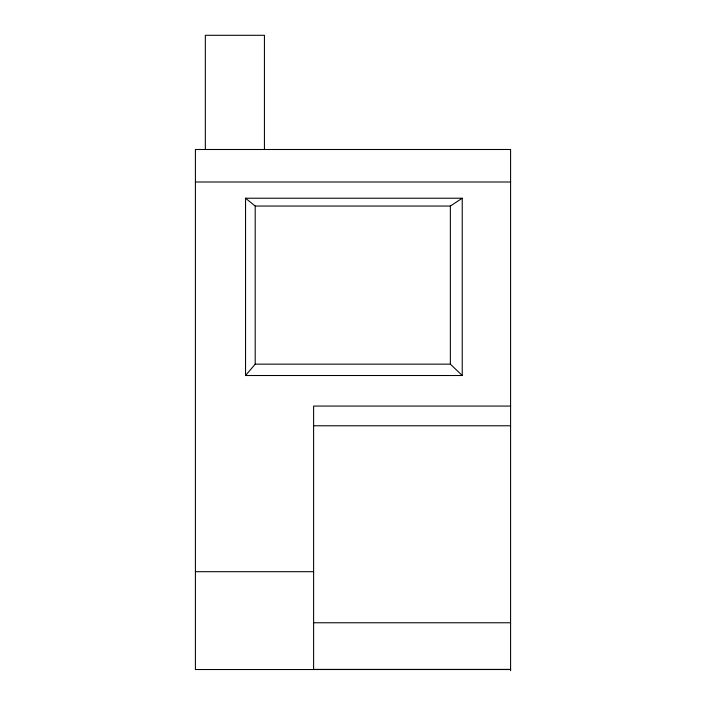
<?xml version="1.0" encoding="UTF-8"?>
<svg xmlns="http://www.w3.org/2000/svg" width="706" height="706" viewBox="0 0 706 706"><rect width="100%" height="100%" fill="white"/><g stroke="black" fill="none" stroke-linecap="round" stroke-linejoin="round"><path stroke-width="1.06" d="M245.547 375.513L255.201 364.146L255.201 206.046L245.547 198.227L245.547 375.513L462.227 375.513L462.227 198.227L245.547 198.227M255.201 206.046L450.366 206.046L462.227 198.227M195.412 181.998L510.588 181.998M255.201 364.146L450.366 364.146L462.227 375.513M510.588 406.065L313.605 406.065L313.605 669.394L510.588 669.394M313.605 425.78L510.588 425.78M195.412 571.692L313.605 571.692M313.605 622.763L510.588 622.763M510.588 669.526L195.412 669.526L195.412 149.495L510.588 149.495L510.588 670.7M450.366 206.046L450.366 364.146M264.432 149.495L264.432 35.3L205.34 35.3L205.34 149.495"/></g></svg>
